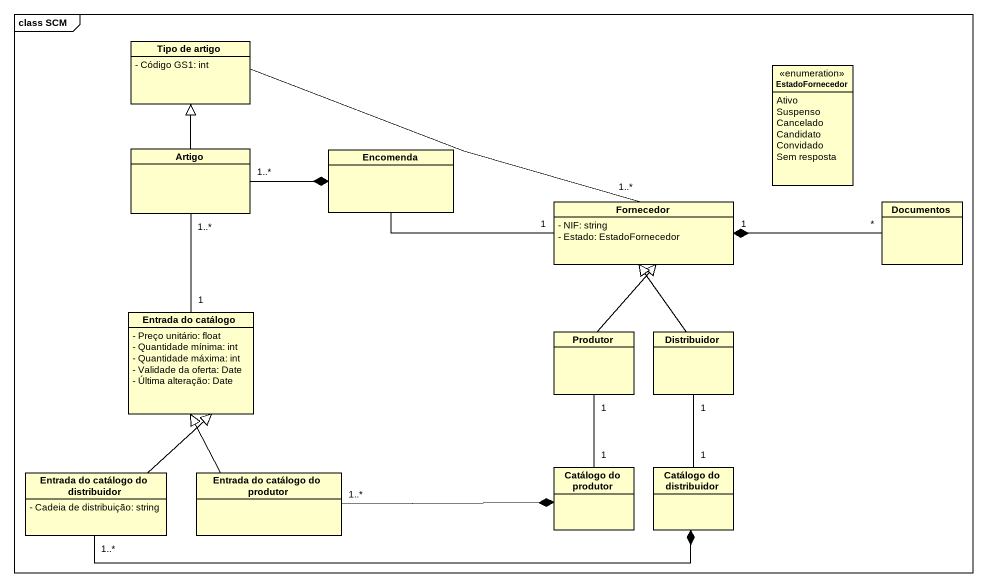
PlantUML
@startuml
mainframe class SCM
hide circle
hide empty members
skinparam classAttributeIconSize 0
class "Tipo de artigo" as Tipo_de_artigo {
  - Código GS1: int
}
enum EstadoFornecedor {
  Ativo
  Suspenso
  Cancelado
  Candidato
  Convidado
  Sem resposta
}
class Artigo
class Encomenda
class Fornecedor {
  - NIF: string
  - Estado: EstadoFornecedor
}
class Documentos
class "Entrada do catálogo" as Entrada_do_catálogo {
  - Preço unitário: float
  - Quantidade mínima: int
  - Quantidade máxima: int
  - Validade da oferta: Date
  - Última alteração: Date
}
class Produtor
class Distribuidor
class "Entrada do catálogo do distribuidor" as Entrada_do_catálogo_do {
  - Cadeia de distribuição: string
}
class "Entrada do catálogo do produtor" as Entrada_do_catálogo_do_2
class "Catálogo do produtor" as Catálogo_do_produtor
class "Catálogo do distribuidor" as Catálogo_do_distribuidor
Tipo_de_artigo -right- "1..*" Fornecedor
Artigo -up-|> Tipo_de_artigo
Artigo "1..*" -right-* Encomenda
Artigo "1..*" -- "1" Entrada_do_catálogo
Fornecedor "1" -left- Encomenda
Documentos "*" -left-* "1" Fornecedor
Produtor -up-|> Fornecedor
Produtor "1" -- "1" Catálogo_do_produtor
Distribuidor -up-|> Fornecedor
Distribuidor "1" -- "1" Catálogo_do_distribuidor
Entrada_do_catálogo_do -up-|> Entrada_do_catálogo
Entrada_do_catálogo_do "1..*" -right-* Catálogo_do_distribuidor
Entrada_do_catálogo_do_2 -up-|> Entrada_do_catálogo
Entrada_do_catálogo_do_2 "1..*" -right-* Catálogo_do_produtor
@enduml
